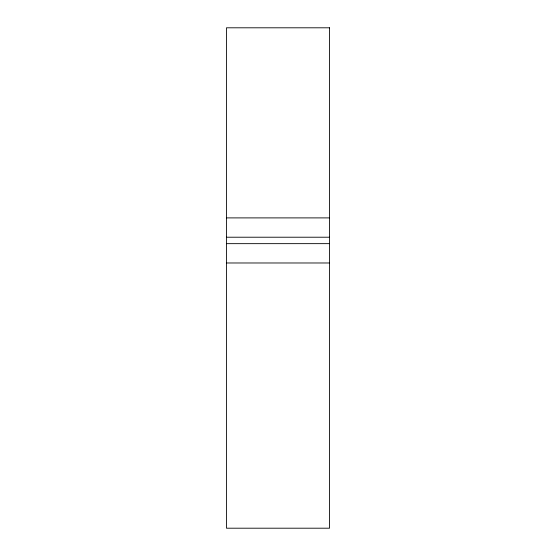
<?xml version="1.0" encoding="UTF-8"?>
<svg xmlns="http://www.w3.org/2000/svg" width="556" height="556" viewBox="0 0 556 556"><rect width="100%" height="100%" fill="white"/><g stroke="black" fill="none" stroke-linecap="round" stroke-linejoin="round"><path stroke-width="0.83" d="M226.473 217.896L329.527 217.896M226.473 237.217L329.527 237.217M226.473 243.66L329.527 243.646M226.473 262.981L329.527 262.981M329.527 27.8L226.473 27.8L226.473 528.2L329.527 528.2L329.527 27.8"/></g></svg>
